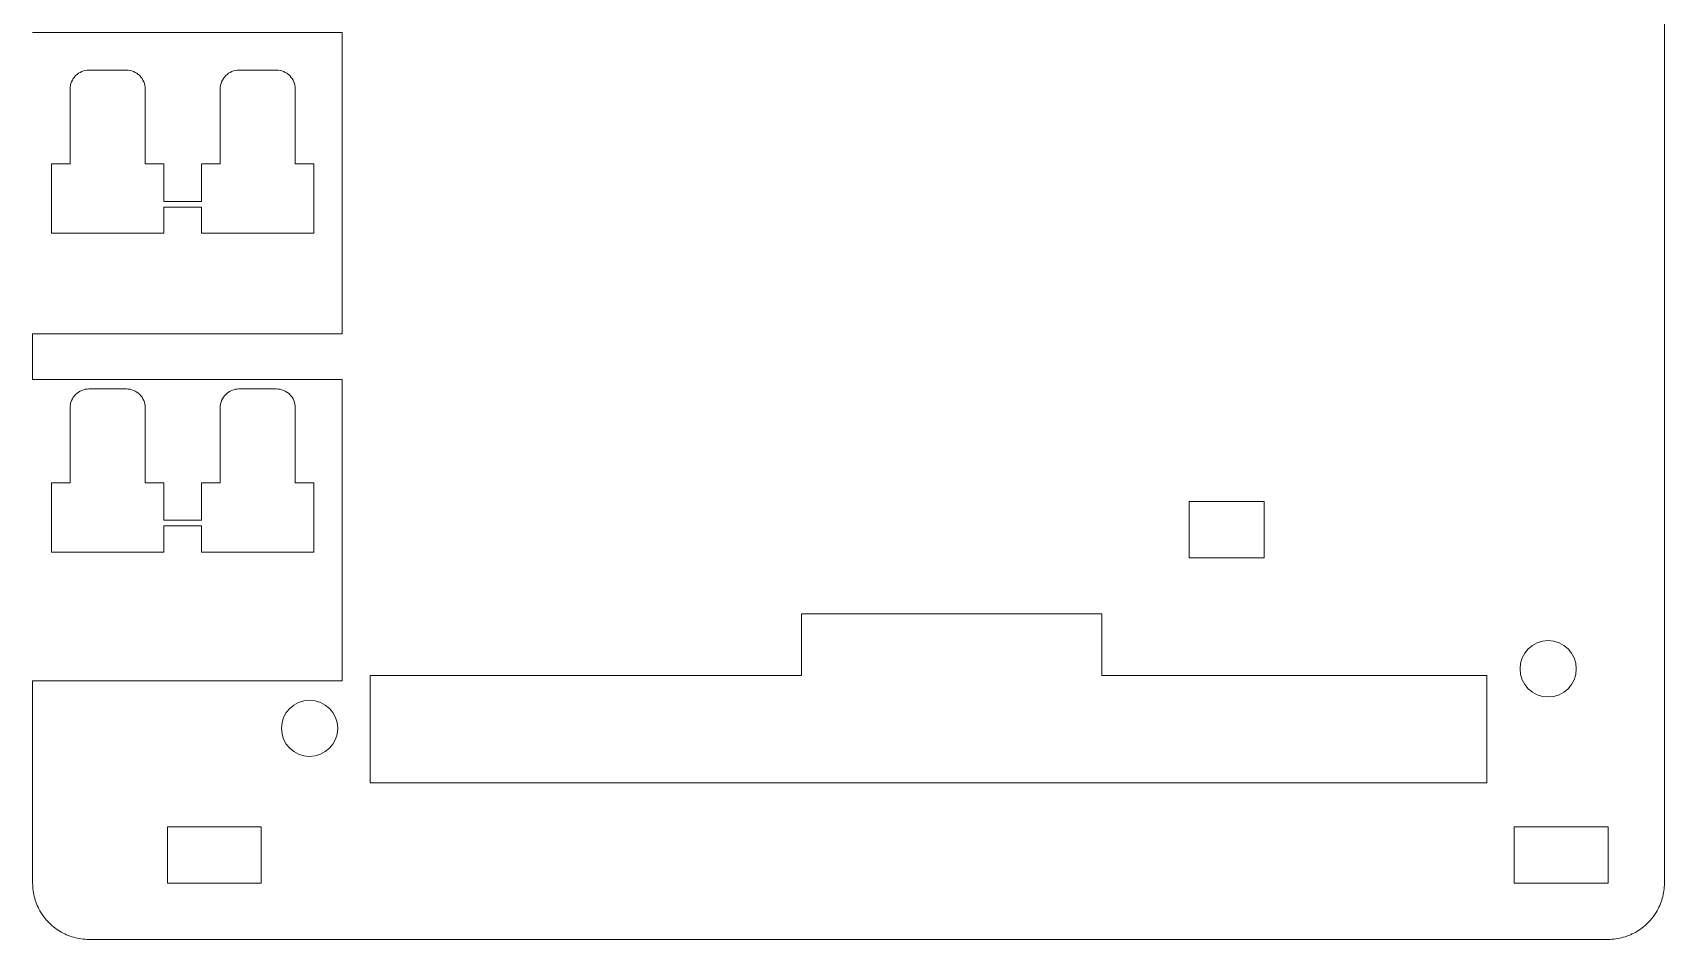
# Model space of a CAD drawing. Header units: millimetres. Extents: x -100 to 77, y 53 to 144.
# Drawn here: x -100.4 to -13.4, y 52.7 to 101.1 of the extents above; entities that cross this region are included whole.
import ezdxf

# ---------------------------------------------------------------- set-up
doc = ezdxf.new("R2010")
doc.units = ezdxf.units.MM
doc.header["$MEASUREMENT"] = 0
doc.layers.add('layer 1', color=7, linetype='Continuous')

msp = doc.modelspace()

# ---------------------------------------------------------------- linework, layer by layer
at = {"layer": 'layer 1', "lineweight": 9}
for points in [[(-13.3571, 55.7395), (-13.3571, 55.7395), (-13.3571, 120.4429), (-13.3571, 120.4429)], [(-83.849, 101.0911), (-83.849, 101.0911), (-100.3571, 101.0911), (-100.3571, 101.0911)], [(-83.849, 101.0911), (-83.849, 101.0911), (-83.849, 101.0911), (-83.849, 101.0911)], [(-83.849, 85.0242), (-83.849, 85.0242), (-83.849, 101.0911), (-83.849, 101.0911)], [(-95.3571, 99.0911), (-95.3571, 99.0911), (-97.3571, 99.0911), (-97.3571, 99.0911)], [(-87.3571, 99.0911), (-87.3571, 99.0911), (-89.3571, 99.0911), (-89.3571, 99.0911)], [(-98.3571, 98.0911), (-98.3571, 98.0911), (-98.3571, 94.0912), (-98.3571, 94.0912)], [(-94.3571, 98.0911), (-94.3571, 98.0911), (-94.3571, 98.0911), (-94.3571, 98.0911)], [(-94.3571, 94.0912), (-94.3571, 94.0912), (-94.3571, 98.0911), (-94.3571, 98.0911)], [(-90.3571, 98.0911), (-90.3571, 98.0911), (-90.3571, 94.0912), (-90.3571, 94.0912)], [(-86.3571, 98.0911), (-86.3571, 98.0911), (-86.3571, 98.0911), (-86.3571, 98.0911)], [(-86.3571, 94.0912), (-86.3571, 94.0912), (-86.3571, 98.0911), (-86.3571, 98.0911)], [(-98.3571, 94.0912), (-98.3571, 94.0912), (-99.3571, 94.0912), (-99.3571, 94.0912)], [(-99.3571, 94.0912), (-99.3571, 94.0912), (-99.3571, 94.0912), (-99.3571, 94.0912)], [(-99.3571, 94.0912), (-99.3571, 94.0912), (-99.3571, 90.3912), (-99.3571, 90.3912)], [(-98.3571, 94.0912), (-98.3571, 94.0912), (-98.3571, 94.0912), (-98.3571, 94.0912)], [(-93.3571, 94.0912), (-93.3571, 94.0912), (-94.3571, 94.0912), (-94.3571, 94.0912)], [(-93.3571, 94.0912), (-93.3571, 94.0912), (-93.3571, 94.0912), (-93.3571, 94.0912)], [(-93.3571, 92.0912), (-93.3571, 92.0912), (-93.3571, 94.0912), (-93.3571, 94.0912)], [(-93.3571, 94.0912), (-93.3571, 94.0912), (-93.3571, 94.0912), (-93.3571, 94.0912)], [(-90.3571, 94.0912), (-90.3571, 94.0912), (-91.3571, 94.0912), (-91.3571, 94.0912)], [(-91.3571, 94.0912), (-91.3571, 94.0912), (-91.3571, 94.0912), (-91.3571, 94.0912)], [(-91.3571, 94.0912), (-91.3571, 94.0912), (-91.3571, 92.0912), (-91.3571, 92.0912)], [(-90.3571, 94.0912), (-90.3571, 94.0912), (-90.3571, 94.0912), (-90.3571, 94.0912)], [(-85.3571, 94.0912), (-85.3571, 94.0912), (-86.3571, 94.0912), (-86.3571, 94.0912)], [(-85.3571, 94.0912), (-85.3571, 94.0912), (-85.3571, 94.0912), (-85.3571, 94.0912)], [(-85.3571, 90.3912), (-85.3571, 90.3912), (-85.3571, 94.0912), (-85.3571, 94.0912)], [(-85.3571, 94.0912), (-85.3571, 94.0912), (-85.3571, 94.0912), (-85.3571, 94.0912)], [(-91.3571, 92.0912), (-91.3571, 92.0912), (-93.3571, 92.0912), (-93.3571, 92.0912)], [(-93.3571, 91.7912), (-93.3571, 91.7912), (-93.3571, 91.7912), (-93.3571, 91.7912)], [(-93.3571, 90.3912), (-93.3571, 90.3912), (-93.3571, 91.7912), (-93.3571, 91.7912)], [(-93.3571, 91.7912), (-93.3571, 91.7912), (-91.3571, 91.7912), (-91.3571, 91.7912)], [(-91.3571, 92.0912), (-91.3571, 92.0912), (-91.3571, 92.0912), (-91.3571, 92.0912)], [(-91.3571, 91.7912), (-91.3571, 91.7912), (-91.3571, 91.7912), (-91.3571, 91.7912)], [(-91.3571, 91.7912), (-91.3571, 91.7912), (-91.3571, 90.3912), (-91.3571, 90.3912)], [(-91.3571, 91.7912), (-91.3571, 91.7912), (-91.3571, 91.7912), (-91.3571, 91.7912)], [(-99.3571, 90.3912), (-99.3571, 90.3912), (-93.3571, 90.3912), (-93.3571, 90.3912)], [(-93.3571, 90.3912), (-93.3571, 90.3912), (-93.3571, 90.3912), (-93.3571, 90.3912)], [(-91.3571, 90.3912), (-91.3571, 90.3912), (-85.3571, 90.3912), (-85.3571, 90.3912)], [(-85.3571, 90.3912), (-85.3571, 90.3912), (-85.3571, 90.3912), (-85.3571, 90.3912)], [(-100.3571, 85.0242), (-100.3571, 85.0242), (-100.3571, 85.0242), (-100.3571, 85.0242)], [(-100.3571, 85.0242), (-100.3571, 85.0242), (-100.3571, 82.5913), (-100.3571, 82.5913)], [(-100.3571, 85.0242), (-100.3571, 85.0242), (-83.849, 85.0242), (-83.849, 85.0242)], [(-83.849, 85.0242), (-83.849, 85.0242), (-83.849, 85.0242), (-83.849, 85.0242)], [(-83.849, 82.5912), (-83.849, 82.5912), (-100.3571, 82.5912), (-100.3571, 82.5912)], [(-95.3571, 82.0912), (-95.3571, 82.0912), (-97.3571, 82.0912), (-97.3571, 82.0912)], [(-95.3571, 82.0912), (-95.3571, 82.0912), (-95.3571, 82.0912), (-95.3571, 82.0912)], [(-87.3571, 82.0912), (-87.3571, 82.0912), (-89.3571, 82.0912), (-89.3571, 82.0912)], [(-87.3571, 82.0912), (-87.3571, 82.0912), (-87.3571, 82.0912), (-87.3571, 82.0912)], [(-83.849, 82.5912), (-83.849, 82.5912), (-83.849, 82.5912), (-83.849, 82.5912)], [(-83.849, 66.5242), (-83.849, 66.5242), (-83.849, 82.5912), (-83.849, 82.5912)], [(-83.849, 82.5912), (-83.849, 82.5912), (-83.849, 82.5912), (-83.849, 82.5912)], [(-98.3571, 81.0912), (-98.3571, 81.0912), (-98.3571, 81.0912), (-98.3571, 81.0912)], [(-98.3571, 81.0912), (-98.3571, 81.0912), (-98.3571, 77.0912), (-98.3571, 77.0912)], [(-94.3571, 81.0912), (-94.3571, 81.0912), (-94.3571, 81.0912), (-94.3571, 81.0912)], [(-94.3571, 77.0912), (-94.3571, 77.0912), (-94.3571, 81.0912), (-94.3571, 81.0912)], [(-90.3571, 81.0912), (-90.3571, 81.0912), (-90.3571, 81.0912), (-90.3571, 81.0912)], [(-90.3571, 81.0912), (-90.3571, 81.0912), (-90.3571, 77.0912), (-90.3571, 77.0912)], [(-86.3571, 81.0912), (-86.3571, 81.0912), (-86.3571, 81.0912), (-86.3571, 81.0912)], [(-86.3571, 77.0912), (-86.3571, 77.0912), (-86.3571, 81.0912), (-86.3571, 81.0912)], [(-98.3571, 77.0912), (-98.3571, 77.0912), (-99.3571, 77.0912), (-99.3571, 77.0912)], [(-99.3571, 77.0912), (-99.3571, 77.0912), (-99.3571, 77.0912), (-99.3571, 77.0912)], [(-99.3571, 77.0912), (-99.3571, 77.0912), (-99.3571, 73.3912), (-99.3571, 73.3912)], [(-98.3571, 77.0912), (-98.3571, 77.0912), (-98.3571, 77.0912), (-98.3571, 77.0912)], [(-93.3571, 77.0912), (-93.3571, 77.0912), (-94.3571, 77.0912), (-94.3571, 77.0912)], [(-93.3571, 77.0912), (-93.3571, 77.0912), (-93.3571, 77.0912), (-93.3571, 77.0912)], [(-93.3571, 75.0912), (-93.3571, 75.0912), (-93.3571, 77.0912), (-93.3571, 77.0912)], [(-93.3571, 77.0912), (-93.3571, 77.0912), (-93.3571, 77.0912), (-93.3571, 77.0912)], [(-90.3571, 77.0912), (-90.3571, 77.0912), (-91.3571, 77.0912), (-91.3571, 77.0912)], [(-91.3571, 77.0912), (-91.3571, 77.0912), (-91.3571, 77.0912), (-91.3571, 77.0912)], [(-91.3571, 77.0912), (-91.3571, 77.0912), (-91.3571, 75.0912), (-91.3571, 75.0912)], [(-90.3571, 77.0912), (-90.3571, 77.0912), (-90.3571, 77.0912), (-90.3571, 77.0912)], [(-85.3571, 77.0912), (-85.3571, 77.0912), (-86.3571, 77.0912), (-86.3571, 77.0912)], [(-85.3571, 77.0912), (-85.3571, 77.0912), (-85.3571, 77.0912), (-85.3571, 77.0912)], [(-85.3571, 73.3912), (-85.3571, 73.3912), (-85.3571, 77.0912), (-85.3571, 77.0912)], [(-85.3571, 77.0912), (-85.3571, 77.0912), (-85.3571, 77.0912), (-85.3571, 77.0912)], [(-34.6965, 76.0892), (-34.6965, 76.0892), (-38.6965, 76.0892), (-38.6965, 76.0892)], [(-38.6965, 76.0892), (-38.6965, 76.0892), (-38.6965, 76.0892), (-38.6965, 76.0892)], [(-38.6965, 76.0892), (-38.6965, 76.0892), (-38.6965, 73.0892), (-38.6965, 73.0892)], [(-34.6965, 76.0892), (-34.6965, 76.0892), (-34.6965, 76.0892), (-34.6965, 76.0892)], [(-34.6965, 73.0892), (-34.6965, 73.0892), (-34.6965, 76.0892), (-34.6965, 76.0892)], [(-34.6965, 76.0892), (-34.6965, 76.0892), (-34.6965, 76.0892), (-34.6965, 76.0892)], [(-91.3571, 75.0912), (-91.3571, 75.0912), (-93.3571, 75.0912), (-93.3571, 75.0912)], [(-91.3571, 75.0912), (-91.3571, 75.0912), (-91.3571, 75.0912), (-91.3571, 75.0912)], [(-93.3571, 74.7912), (-93.3571, 74.7912), (-91.3571, 74.7912), (-91.3571, 74.7912)], [(-93.3571, 74.7912), (-93.3571, 74.7912), (-93.3571, 74.7912), (-93.3571, 74.7912)], [(-93.3571, 73.3912), (-93.3571, 73.3912), (-93.3571, 74.7912), (-93.3571, 74.7912)], [(-91.3571, 74.7912), (-91.3571, 74.7912), (-91.3571, 74.7912), (-91.3571, 74.7912)], [(-91.3571, 74.7912), (-91.3571, 74.7912), (-91.3571, 74.7912), (-91.3571, 74.7912)], [(-91.3571, 74.7912), (-91.3571, 74.7912), (-91.3571, 73.3912), (-91.3571, 73.3912)], [(-99.3571, 73.3912), (-99.3571, 73.3912), (-93.3571, 73.3912), (-93.3571, 73.3912)], [(-93.3571, 73.3912), (-93.3571, 73.3912), (-93.3571, 73.3912), (-93.3571, 73.3912)], [(-91.3571, 73.3912), (-91.3571, 73.3912), (-85.3571, 73.3912), (-85.3571, 73.3912)], [(-85.3571, 73.3912), (-85.3571, 73.3912), (-85.3571, 73.3912), (-85.3571, 73.3912)], [(-38.6965, 73.0892), (-38.6965, 73.0892), (-34.6965, 73.0892), (-34.6965, 73.0892)], [(-34.6965, 73.0892), (-34.6965, 73.0892), (-34.6965, 73.0892), (-34.6965, 73.0892)], [(-43.3571, 70.0912), (-43.3571, 70.0912), (-59.3571, 70.0912), (-59.3571, 70.0912)], [(-59.3571, 70.0912), (-59.3571, 70.0912), (-59.3571, 70.0912), (-59.3571, 70.0912)], [(-59.3571, 70.0912), (-59.3571, 70.0912), (-59.3571, 66.8039), (-59.3571, 66.8039)], [(-43.3571, 70.0912), (-43.3571, 70.0912), (-43.3571, 70.0912), (-43.3571, 70.0912)], [(-43.3571, 66.8039), (-43.3571, 66.8039), (-43.3571, 70.0912), (-43.3571, 70.0912)], [(-43.3571, 70.0912), (-43.3571, 70.0912), (-43.3571, 70.0912), (-43.3571, 70.0912)], [(-100.3571, 66.5242), (-100.3571, 66.5242), (-100.3571, 66.5242), (-100.3571, 66.5242)], [(-100.3571, 66.5242), (-100.3571, 66.5242), (-100.3571, 55.7396), (-100.3571, 55.7396)], [(-100.3571, 66.5242), (-100.3571, 66.5242), (-83.849, 66.5242), (-83.849, 66.5242)], [(-83.849, 66.5242), (-83.849, 66.5242), (-83.849, 66.5242), (-83.849, 66.5242)], [(-82.3571, 66.8039), (-82.3571, 66.8039), (-82.3571, 66.8039), (-82.3571, 66.8039)], [(-82.3571, 61.0912), (-82.3571, 61.0912), (-82.3571, 66.8039), (-82.3571, 66.8039)], [(-82.3571, 66.8039), (-82.3571, 66.8039), (-59.3571, 66.8039), (-59.3571, 66.8039)], [(-59.3571, 66.8039), (-59.3571, 66.8039), (-59.3571, 66.8039), (-59.3571, 66.8039)], [(-43.3571, 66.8039), (-43.3571, 66.8039), (-22.8236, 66.8039), (-22.8236, 66.8039)], [(-22.8236, 66.8039), (-22.8236, 66.8039), (-22.8236, 66.8039), (-22.8236, 66.8039)], [(-22.8236, 66.8039), (-22.8236, 66.8039), (-22.8236, 66.8039), (-22.8236, 66.8039)], [(-22.8236, 66.8039), (-22.8236, 66.8039), (-22.8236, 61.0912), (-22.8236, 61.0912)], [(-22.8236, 61.0912), (-22.8236, 61.0912), (-82.3571, 61.0912), (-82.3571, 61.0912)], [(-22.8236, 61.0912), (-22.8236, 61.0912), (-22.8236, 61.0912), (-22.8236, 61.0912)], [(-93.1735, 58.7395), (-93.1735, 58.7395), (-88.1735, 58.7395), (-88.1735, 58.7395)], [(-93.1735, 58.7395), (-93.1735, 58.7395), (-93.1735, 58.7395), (-93.1735, 58.7395)], [(-93.1735, 55.7395), (-93.1735, 55.7395), (-93.1735, 58.7395), (-93.1735, 58.7395)], [(-88.1735, 58.7395), (-88.1735, 58.7395), (-88.1735, 58.7395), (-88.1735, 58.7395)], [(-88.1735, 58.7395), (-88.1735, 58.7395), (-88.1735, 58.7395), (-88.1735, 58.7395)], [(-88.1735, 58.7395), (-88.1735, 58.7395), (-88.1735, 55.7395), (-88.1735, 55.7395)], [(-16.3571, 58.7395), (-16.3571, 58.7395), (-21.3571, 58.7395), (-21.3571, 58.7395)], [(-21.3571, 58.7395), (-21.3571, 58.7395), (-21.3571, 58.7395), (-21.3571, 58.7395)], [(-21.3571, 58.7395), (-21.3571, 58.7395), (-21.3571, 55.7395), (-21.3571, 55.7395)], [(-16.3571, 58.7395), (-16.3571, 58.7395), (-16.3571, 58.7395), (-16.3571, 58.7395)], [(-16.3571, 58.7395), (-16.3571, 58.7395), (-16.3571, 58.7395), (-16.3571, 58.7395)], [(-16.3571, 55.7395), (-16.3571, 55.7395), (-16.3571, 58.7395), (-16.3571, 58.7395)], [(-100.3571, 55.7395), (-100.3571, 55.7395), (-100.3553, 55.6371), (-100.3553, 55.6371)], [(-88.1735, 55.7395), (-88.1735, 55.7395), (-93.1735, 55.7395), (-93.1735, 55.7395)], [(-88.1735, 55.7395), (-88.1735, 55.7395), (-88.1735, 55.7395), (-88.1735, 55.7395)], [(-21.3571, 55.7395), (-21.3571, 55.7395), (-16.3571, 55.7395), (-16.3571, 55.7395)], [(-16.3571, 55.7395), (-16.3571, 55.7395), (-16.3571, 55.7395), (-16.3571, 55.7395)], [(-13.3588, 55.6371), (-13.3588, 55.6371), (-13.3571, 55.7395), (-13.3571, 55.7395)], [(-13.3571, 55.7395), (-13.3571, 55.7395), (-13.3571, 55.7395), (-13.3571, 55.7395)], [(-100.3553, 55.6371), (-100.3553, 55.6371), (-100.3501, 55.5348), (-100.3501, 55.5348)], [(-100.3501, 55.5348), (-100.3501, 55.5348), (-100.3413, 55.4327), (-100.3413, 55.4327)], [(-100.3413, 55.4327), (-100.3413, 55.4327), (-100.3291, 55.331), (-100.3291, 55.331)], [(-100.3291, 55.331), (-100.3291, 55.331), (-100.3134, 55.2298), (-100.3134, 55.2298)], [(-100.3134, 55.2298), (-100.3134, 55.2298), (-100.2943, 55.1291), (-100.2943, 55.1291)], [(-100.2943, 55.1291), (-100.2943, 55.1291), (-100.2718, 55.0292), (-100.2718, 55.0292)], [(-100.2718, 55.0292), (-100.2718, 55.0292), (-100.2458, 54.9301), (-100.2458, 54.9301)], [(-100.2458, 54.9301), (-100.2458, 54.9301), (-100.2165, 54.832), (-100.2165, 54.832)], [(-100.2165, 54.832), (-100.2165, 54.832), (-100.1838, 54.7349), (-100.1838, 54.7349)], [(-13.5303, 54.7349), (-13.5303, 54.7349), (-13.4976, 54.832), (-13.4976, 54.832)], [(-13.4976, 54.832), (-13.4976, 54.832), (-13.4683, 54.9301), (-13.4683, 54.9301)], [(-13.4976, 54.832), (-13.4976, 54.832), (-13.4976, 54.832), (-13.4976, 54.832)], [(-13.4683, 54.9301), (-13.4683, 54.9301), (-13.4423, 55.0292), (-13.4423, 55.0292)], [(-13.4683, 54.9301), (-13.4683, 54.9301), (-13.4683, 54.9301), (-13.4683, 54.9301)], [(-13.4423, 55.0292), (-13.4423, 55.0292), (-13.4198, 55.1291), (-13.4198, 55.1291)], [(-13.4423, 55.0292), (-13.4423, 55.0292), (-13.4423, 55.0292), (-13.4423, 55.0292)], [(-13.4198, 55.1291), (-13.4198, 55.1291), (-13.4007, 55.2298), (-13.4007, 55.2298)], [(-13.4198, 55.1291), (-13.4198, 55.1291), (-13.4198, 55.1291), (-13.4198, 55.1291)], [(-13.4007, 55.2298), (-13.4007, 55.2298), (-13.385, 55.331), (-13.385, 55.331)], [(-13.4007, 55.2298), (-13.4007, 55.2298), (-13.4007, 55.2298), (-13.4007, 55.2298)], [(-13.385, 55.331), (-13.385, 55.331), (-13.3728, 55.4327), (-13.3728, 55.4327)], [(-13.385, 55.331), (-13.385, 55.331), (-13.385, 55.331), (-13.385, 55.331)], [(-13.3728, 55.4327), (-13.3728, 55.4327), (-13.364, 55.5348), (-13.364, 55.5348)], [(-13.3728, 55.4327), (-13.3728, 55.4327), (-13.3728, 55.4327), (-13.3728, 55.4327)], [(-13.364, 55.5348), (-13.364, 55.5348), (-13.3588, 55.6371), (-13.3588, 55.6371)], [(-13.364, 55.5348), (-13.364, 55.5348), (-13.364, 55.5348), (-13.364, 55.5348)], [(-13.3588, 55.6371), (-13.3588, 55.6371), (-13.3588, 55.6371), (-13.3588, 55.6371)], [(-100.1838, 54.7349), (-100.1838, 54.7349), (-100.1479, 54.6389), (-100.1479, 54.6389)], [(-100.1479, 54.6389), (-100.1479, 54.6389), (-100.1087, 54.5443), (-100.1087, 54.5443)], [(-100.1087, 54.5443), (-100.1087, 54.5443), (-100.0663, 54.451), (-100.0663, 54.451)], [(-100.0663, 54.451), (-100.0663, 54.451), (-100.0207, 54.3593), (-100.0207, 54.3593)], [(-100.0207, 54.3593), (-100.0207, 54.3593), (-99.972, 54.2692), (-99.972, 54.2692)], [(-99.972, 54.2692), (-99.972, 54.2692), (-99.9203, 54.1807), (-99.9203, 54.1807)], [(-99.9203, 54.1807), (-99.9203, 54.1807), (-99.8656, 54.0941), (-99.8656, 54.0941)], [(-99.8656, 54.0941), (-99.8656, 54.0941), (-99.808, 54.0095), (-99.808, 54.0095)], [(-99.808, 54.0095), (-99.808, 54.0095), (-99.7475, 53.9268), (-99.7475, 53.9268)], [(-13.9666, 53.9268), (-13.9666, 53.9268), (-13.9061, 54.0095), (-13.9061, 54.0095)], [(-13.9061, 54.0095), (-13.9061, 54.0095), (-13.8485, 54.0941), (-13.8485, 54.0941)], [(-13.9061, 54.0095), (-13.9061, 54.0095), (-13.9061, 54.0095), (-13.9061, 54.0095)], [(-13.8485, 54.0941), (-13.8485, 54.0941), (-13.7938, 54.1807), (-13.7938, 54.1807)], [(-13.8485, 54.0941), (-13.8485, 54.0941), (-13.8485, 54.0941), (-13.8485, 54.0941)], [(-13.7938, 54.1807), (-13.7938, 54.1807), (-13.7421, 54.2692), (-13.7421, 54.2692)], [(-13.7938, 54.1807), (-13.7938, 54.1807), (-13.7938, 54.1807), (-13.7938, 54.1807)], [(-13.7421, 54.2692), (-13.7421, 54.2692), (-13.6934, 54.3593), (-13.6934, 54.3593)], [(-13.7421, 54.2692), (-13.7421, 54.2692), (-13.7421, 54.2692), (-13.7421, 54.2692)], [(-13.6934, 54.3593), (-13.6934, 54.3593), (-13.6478, 54.451), (-13.6478, 54.451)], [(-13.6934, 54.3593), (-13.6934, 54.3593), (-13.6934, 54.3593), (-13.6934, 54.3593)], [(-13.6478, 54.451), (-13.6478, 54.451), (-13.6054, 54.5443), (-13.6054, 54.5443)], [(-13.6478, 54.451), (-13.6478, 54.451), (-13.6478, 54.451), (-13.6478, 54.451)], [(-13.6054, 54.5443), (-13.6054, 54.5443), (-13.5662, 54.6389), (-13.5662, 54.6389)], [(-13.6054, 54.5443), (-13.6054, 54.5443), (-13.6054, 54.5443), (-13.6054, 54.5443)], [(-13.5662, 54.6389), (-13.5662, 54.6389), (-13.5303, 54.7349), (-13.5303, 54.7349)], [(-13.5662, 54.6389), (-13.5662, 54.6389), (-13.5662, 54.6389), (-13.5662, 54.6389)], [(-13.5303, 54.7349), (-13.5303, 54.7349), (-13.5303, 54.7349), (-13.5303, 54.7349)], [(-99.7475, 53.9268), (-99.7475, 53.9268), (-99.6842, 53.8462), (-99.6842, 53.8462)], [(-99.6842, 53.8462), (-99.6842, 53.8462), (-99.6182, 53.7679), (-99.6182, 53.7679)], [(-99.6182, 53.7679), (-99.6182, 53.7679), (-99.5496, 53.6918), (-99.5496, 53.6918)], [(-99.5496, 53.6918), (-99.5496, 53.6918), (-99.4784, 53.6182), (-99.4784, 53.6182)], [(-99.4784, 53.6182), (-99.4784, 53.6182), (-99.4047, 53.547), (-99.4047, 53.547)], [(-99.4047, 53.547), (-99.4047, 53.547), (-99.3287, 53.4784), (-99.3287, 53.4784)], [(-99.3287, 53.4784), (-99.3287, 53.4784), (-99.2503, 53.4124), (-99.2503, 53.4124)], [(-99.2503, 53.4124), (-99.2503, 53.4124), (-99.1698, 53.3491), (-99.1698, 53.3491)], [(-99.1698, 53.3491), (-99.1698, 53.3491), (-99.0871, 53.2886), (-99.0871, 53.2886)], [(-99.0871, 53.2886), (-99.0871, 53.2886), (-99.0024, 53.231), (-99.0024, 53.231)], [(-99.0024, 53.231), (-99.0024, 53.231), (-98.9158, 53.1762), (-98.9158, 53.1762)], [(-98.9158, 53.1762), (-98.9158, 53.1762), (-98.8274, 53.1245), (-98.8274, 53.1245)], [(-98.8274, 53.1245), (-98.8274, 53.1245), (-98.7372, 53.0758), (-98.7372, 53.0758)], [(-98.7372, 53.0758), (-98.7372, 53.0758), (-98.6455, 53.0303), (-98.6455, 53.0303)], [(-15.0686, 53.0303), (-15.0686, 53.0303), (-14.9769, 53.0758), (-14.9769, 53.0758)], [(-14.9769, 53.0758), (-14.9769, 53.0758), (-14.8867, 53.1245), (-14.8867, 53.1245)], [(-14.9769, 53.0758), (-14.9769, 53.0758), (-14.9769, 53.0758), (-14.9769, 53.0758)], [(-14.8867, 53.1245), (-14.8867, 53.1245), (-14.7983, 53.1762), (-14.7983, 53.1762)], [(-14.8867, 53.1245), (-14.8867, 53.1245), (-14.8867, 53.1245), (-14.8867, 53.1245)], [(-14.7983, 53.1762), (-14.7983, 53.1762), (-14.7117, 53.231), (-14.7117, 53.231)], [(-14.7983, 53.1762), (-14.7983, 53.1762), (-14.7983, 53.1762), (-14.7983, 53.1762)], [(-14.7117, 53.231), (-14.7117, 53.231), (-14.627, 53.2886), (-14.627, 53.2886)], [(-14.7117, 53.231), (-14.7117, 53.231), (-14.7117, 53.231), (-14.7117, 53.231)], [(-14.627, 53.2886), (-14.627, 53.2886), (-14.5443, 53.3491), (-14.5443, 53.3491)], [(-14.627, 53.2886), (-14.627, 53.2886), (-14.627, 53.2886), (-14.627, 53.2886)], [(-14.5443, 53.3491), (-14.5443, 53.3491), (-14.4638, 53.4124), (-14.4638, 53.4124)], [(-14.5443, 53.3491), (-14.5443, 53.3491), (-14.5443, 53.3491), (-14.5443, 53.3491)], [(-14.4638, 53.4124), (-14.4638, 53.4124), (-14.3854, 53.4784), (-14.3854, 53.4784)], [(-14.4638, 53.4124), (-14.4638, 53.4124), (-14.4638, 53.4124), (-14.4638, 53.4124)], [(-14.3854, 53.4784), (-14.3854, 53.4784), (-14.3094, 53.547), (-14.3094, 53.547)], [(-14.3854, 53.4784), (-14.3854, 53.4784), (-14.3854, 53.4784), (-14.3854, 53.4784)], [(-14.3094, 53.547), (-14.3094, 53.547), (-14.2357, 53.6182), (-14.2357, 53.6182)], [(-14.3094, 53.547), (-14.3094, 53.547), (-14.3094, 53.547), (-14.3094, 53.547)], [(-14.2357, 53.6182), (-14.2357, 53.6182), (-14.1645, 53.6918), (-14.1645, 53.6918)], [(-14.2357, 53.6182), (-14.2357, 53.6182), (-14.2357, 53.6182), (-14.2357, 53.6182)], [(-14.1645, 53.6918), (-14.1645, 53.6918), (-14.0959, 53.7679), (-14.0959, 53.7679)], [(-14.1645, 53.6918), (-14.1645, 53.6918), (-14.1645, 53.6918), (-14.1645, 53.6918)], [(-14.0959, 53.7679), (-14.0959, 53.7679), (-14.0299, 53.8462), (-14.0299, 53.8462)], [(-14.0959, 53.7679), (-14.0959, 53.7679), (-14.0959, 53.7679), (-14.0959, 53.7679)], [(-14.0299, 53.8462), (-14.0299, 53.8462), (-13.9666, 53.9268), (-13.9666, 53.9268)], [(-14.0299, 53.8462), (-14.0299, 53.8462), (-14.0299, 53.8462), (-14.0299, 53.8462)], [(-13.9666, 53.9268), (-13.9666, 53.9268), (-13.9666, 53.9268), (-13.9666, 53.9268)], [(-98.6455, 53.0303), (-98.6455, 53.0303), (-98.5523, 52.9879), (-98.5523, 52.9879)], [(-98.5523, 52.9879), (-98.5523, 52.9879), (-98.4576, 52.9487), (-98.4576, 52.9487)], [(-98.4576, 52.9487), (-98.4576, 52.9487), (-98.3617, 52.9127), (-98.3617, 52.9127)], [(-98.3617, 52.9127), (-98.3617, 52.9127), (-98.2646, 52.8801), (-98.2646, 52.8801)], [(-98.2646, 52.8801), (-98.2646, 52.8801), (-98.1664, 52.8507), (-98.1664, 52.8507)], [(-98.1664, 52.8507), (-98.1664, 52.8507), (-98.0673, 52.8248), (-98.0673, 52.8248)], [(-98.0673, 52.8248), (-98.0673, 52.8248), (-97.9674, 52.8022), (-97.9674, 52.8022)], [(-97.9674, 52.8022), (-97.9674, 52.8022), (-97.8668, 52.7831), (-97.8668, 52.7831)], [(-97.8668, 52.7831), (-97.8668, 52.7831), (-97.7655, 52.7674), (-97.7655, 52.7674)], [(-97.7655, 52.7674), (-97.7655, 52.7674), (-97.6638, 52.7552), (-97.6638, 52.7552)], [(-97.6638, 52.7552), (-97.6638, 52.7552), (-97.5618, 52.7465), (-97.5618, 52.7465)], [(-97.5618, 52.7465), (-97.5618, 52.7465), (-97.4595, 52.7412), (-97.4595, 52.7412)], [(-97.4595, 52.7412), (-97.4595, 52.7412), (-97.3571, 52.7395), (-97.3571, 52.7395)], [(-97.3571, 52.7395), (-97.3571, 52.7395), (-16.3571, 52.7395), (-16.3571, 52.7395)], [(-16.3571, 52.7395), (-16.3571, 52.7395), (-16.2546, 52.7412), (-16.2546, 52.7412)], [(-16.3571, 52.7395), (-16.3571, 52.7395), (-16.3571, 52.7395), (-16.3571, 52.7395)], [(-16.2546, 52.7412), (-16.2546, 52.7412), (-16.1523, 52.7465), (-16.1523, 52.7465)], [(-16.2546, 52.7412), (-16.2546, 52.7412), (-16.2546, 52.7412), (-16.2546, 52.7412)], [(-16.1523, 52.7465), (-16.1523, 52.7465), (-16.0503, 52.7552), (-16.0503, 52.7552)], [(-16.1523, 52.7465), (-16.1523, 52.7465), (-16.1523, 52.7465), (-16.1523, 52.7465)], [(-16.0503, 52.7552), (-16.0503, 52.7552), (-15.9486, 52.7674), (-15.9486, 52.7674)], [(-16.0503, 52.7552), (-16.0503, 52.7552), (-16.0503, 52.7552), (-16.0503, 52.7552)], [(-15.9486, 52.7674), (-15.9486, 52.7674), (-15.8473, 52.7831), (-15.8473, 52.7831)], [(-15.9486, 52.7674), (-15.9486, 52.7674), (-15.9486, 52.7674), (-15.9486, 52.7674)], [(-15.8473, 52.7831), (-15.8473, 52.7831), (-15.7467, 52.8022), (-15.7467, 52.8022)], [(-15.8473, 52.7831), (-15.8473, 52.7831), (-15.8473, 52.7831), (-15.8473, 52.7831)], [(-15.7467, 52.8022), (-15.7467, 52.8022), (-15.6468, 52.8248), (-15.6468, 52.8248)], [(-15.7467, 52.8022), (-15.7467, 52.8022), (-15.7467, 52.8022), (-15.7467, 52.8022)], [(-15.6468, 52.8248), (-15.6468, 52.8248), (-15.5477, 52.8507), (-15.5477, 52.8507)], [(-15.6468, 52.8248), (-15.6468, 52.8248), (-15.6468, 52.8248), (-15.6468, 52.8248)], [(-15.5477, 52.8507), (-15.5477, 52.8507), (-15.4495, 52.8801), (-15.4495, 52.8801)], [(-15.5477, 52.8507), (-15.5477, 52.8507), (-15.5477, 52.8507), (-15.5477, 52.8507)], [(-15.4495, 52.8801), (-15.4495, 52.8801), (-15.3524, 52.9127), (-15.3524, 52.9127)], [(-15.4495, 52.8801), (-15.4495, 52.8801), (-15.4495, 52.8801), (-15.4495, 52.8801)], [(-15.3524, 52.9127), (-15.3524, 52.9127), (-15.2565, 52.9487), (-15.2565, 52.9487)], [(-15.3524, 52.9127), (-15.3524, 52.9127), (-15.3524, 52.9127), (-15.3524, 52.9127)], [(-15.2565, 52.9487), (-15.2565, 52.9487), (-15.1618, 52.9879), (-15.1618, 52.9879)], [(-15.2565, 52.9487), (-15.2565, 52.9487), (-15.2565, 52.9487), (-15.2565, 52.9487)], [(-15.1618, 52.9879), (-15.1618, 52.9879), (-15.0686, 53.0303), (-15.0686, 53.0303)], [(-15.1618, 52.9879), (-15.1618, 52.9879), (-15.1618, 52.9879), (-15.1618, 52.9879)], [(-15.0686, 53.0303), (-15.0686, 53.0303), (-15.0686, 53.0303), (-15.0686, 53.0303)]]:
    msp.add_open_spline(points, degree=3, dxfattribs=at)
for points, knots in [([(-97.3571, 99.0911), (-97.6223, 99.0911), (-97.8766, 98.9858), (-98.0642, 98.7983), (-98.0642, 98.7983), (-98.2517, 98.6107), (-98.3571, 98.3564), (-98.3571, 98.0911)], [0, 0, 0, 0, 0.5, 0.5, 0.5, 0.5, 1, 1, 1, 1]), ([(-94.3571, 98.0911), (-94.3571, 98.3564), (-94.4624, 98.6107), (-94.6499, 98.7983), (-94.6499, 98.7983), (-94.8375, 98.9858), (-95.0918, 99.0911), (-95.3571, 99.0911)], [0, 0, 0, 0, 0.5, 0.5, 0.5, 0.5, 1, 1, 1, 1]), ([(-89.3571, 99.0911), (-89.6223, 99.0911), (-89.8766, 98.9858), (-90.0642, 98.7983), (-90.0642, 98.7983), (-90.2517, 98.6107), (-90.3571, 98.3564), (-90.3571, 98.0911)], [0, 0, 0, 0, 0.5, 0.5, 0.5, 0.5, 1, 1, 1, 1]), ([(-86.3571, 98.0911), (-86.3571, 98.3564), (-86.4624, 98.6107), (-86.6499, 98.7983), (-86.6499, 98.7983), (-86.8375, 98.9858), (-87.0918, 99.0911), (-87.3571, 99.0911)], [0, 0, 0, 0, 0.5, 0.5, 0.5, 0.5, 1, 1, 1, 1]), ([(-97.3571, 82.0912), (-97.6223, 82.0912), (-97.8766, 81.9859), (-98.0642, 81.7984), (-98.0642, 81.7984), (-98.2517, 81.6108), (-98.3571, 81.3565), (-98.3571, 81.0912)], [0, 0, 0, 0, 0.5, 0.5, 0.5, 0.5, 1, 1, 1, 1]), ([(-94.3571, 81.0912), (-94.3571, 81.3565), (-94.4624, 81.6108), (-94.6499, 81.7984), (-94.6499, 81.7984), (-94.8375, 81.9859), (-95.0918, 82.0912), (-95.3571, 82.0912)], [0, 0, 0, 0, 0.5, 0.5, 0.5, 0.5, 1, 1, 1, 1]), ([(-89.3571, 82.0912), (-89.6223, 82.0912), (-89.8766, 81.9859), (-90.0642, 81.7984), (-90.0642, 81.7984), (-90.2517, 81.6108), (-90.3571, 81.3565), (-90.3571, 81.0912)], [0, 0, 0, 0, 0.5, 0.5, 0.5, 0.5, 1, 1, 1, 1]), ([(-86.3571, 81.0912), (-86.3571, 81.3565), (-86.4624, 81.6108), (-86.6499, 81.7984), (-86.6499, 81.7984), (-86.8375, 81.9859), (-87.0918, 82.0912), (-87.3571, 82.0912)], [0, 0, 0, 0, 0.5, 0.5, 0.5, 0.5, 1, 1, 1, 1]), ([(-18.0514, 67.168), (-18.0514, 67.9964), (-18.723, 68.668), (-19.5514, 68.668), (-19.5514, 68.668), (-20.3799, 68.668), (-21.0514, 67.9964), (-21.0514, 67.168), (-21.0514, 67.168), (-21.0514, 66.3396), (-20.3799, 65.668), (-19.5514, 65.668), (-19.5514, 65.668), (-18.723, 65.668), (-18.0514, 66.3396), (-18.0514, 67.168)], [0, 0, 0, 0, 0.25, 0.25, 0.25, 0.25, 0.5, 0.5, 0.5, 0.5, 0.75, 0.75, 0.75, 0.75, 1, 1, 1, 1]), ([(-84.0914, 63.993), (-84.0914, 64.8214), (-84.763, 65.493), (-85.5914, 65.493), (-85.5914, 65.493), (-86.4199, 65.493), (-87.0914, 64.8214), (-87.0914, 63.993), (-87.0914, 63.993), (-87.0914, 63.1646), (-86.4199, 62.493), (-85.5914, 62.493), (-85.5914, 62.493), (-84.763, 62.493), (-84.0914, 63.1646), (-84.0914, 63.993)], [0, 0, 0, 0, 0.25, 0.25, 0.25, 0.25, 0.5, 0.5, 0.5, 0.5, 0.75, 0.75, 0.75, 0.75, 1, 1, 1, 1])]:
    msp.add_open_spline(points, degree=3, knots=knots, dxfattribs=at)

doc.saveas('drawing.dxf')
